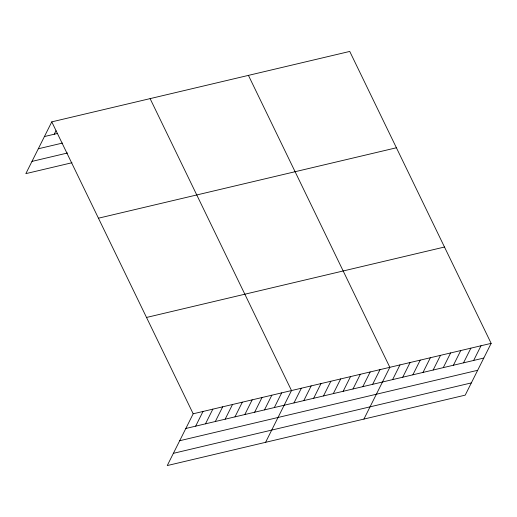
<?xml version="1.0" encoding="UTF-8"?>
<svg xmlns="http://www.w3.org/2000/svg" width="517" height="517" viewBox="0 0 517 517"><rect width="100%" height="100%" fill="white"/><g stroke="black" fill="none" stroke-linecap="round" stroke-linejoin="round"><path stroke-width="0.78" d="M491.15 343.366L193.184 413.794L167.256 465.565L465.222 395.137L491.15 343.366L349.744 51.435L51.778 121.863L25.85 173.634L71.992 162.732M54.253 134.226L56.004 130.73M195.659 426.157L203.013 411.467M205.488 423.837L212.849 409.141M215.324 421.51L222.678 406.821M225.153 419.184L232.514 404.494M234.989 416.864L242.344 402.174M244.825 414.537L252.18 399.848M254.655 412.211L262.009 397.521M264.491 409.891L271.845 395.201M274.32 407.564L281.675 392.875M265.583 442.326L291.51 390.548L150.104 98.618M293.986 402.917L301.346 388.228M303.822 400.591L311.176 385.902M313.651 398.271L321.012 383.582M323.487 395.944L330.841 381.255M333.316 393.618L340.677 378.929M343.152 391.298L350.507 376.609M352.988 388.971L360.343 374.282M362.818 386.651L370.172 371.956M372.654 384.325L380.008 369.636M363.916 419.087L389.837 367.309L248.438 75.379M392.616 379.607L399.971 364.918M402.743 377.21L410.104 362.52M412.876 374.819L420.231 360.123M423.009 372.421L430.364 357.732M433.136 370.03L440.497 355.334M443.269 367.632L450.624 352.943M453.403 365.241L460.757 350.545M463.529 362.844L470.89 348.154M473.662 360.446L481.017 345.757M44.423 136.553L57.277 133.509M38.29 148.786L62.499 143.067M31.976 161.401L67.527 152.993M98.443 218.2L396.41 147.772M146.518 317.457L444.484 247.029M185.823 428.483L483.796 358.055M179.696 440.723L477.663 370.295M173.382 453.331L471.349 382.903M51.778 121.863L193.184 413.794"/></g></svg>
